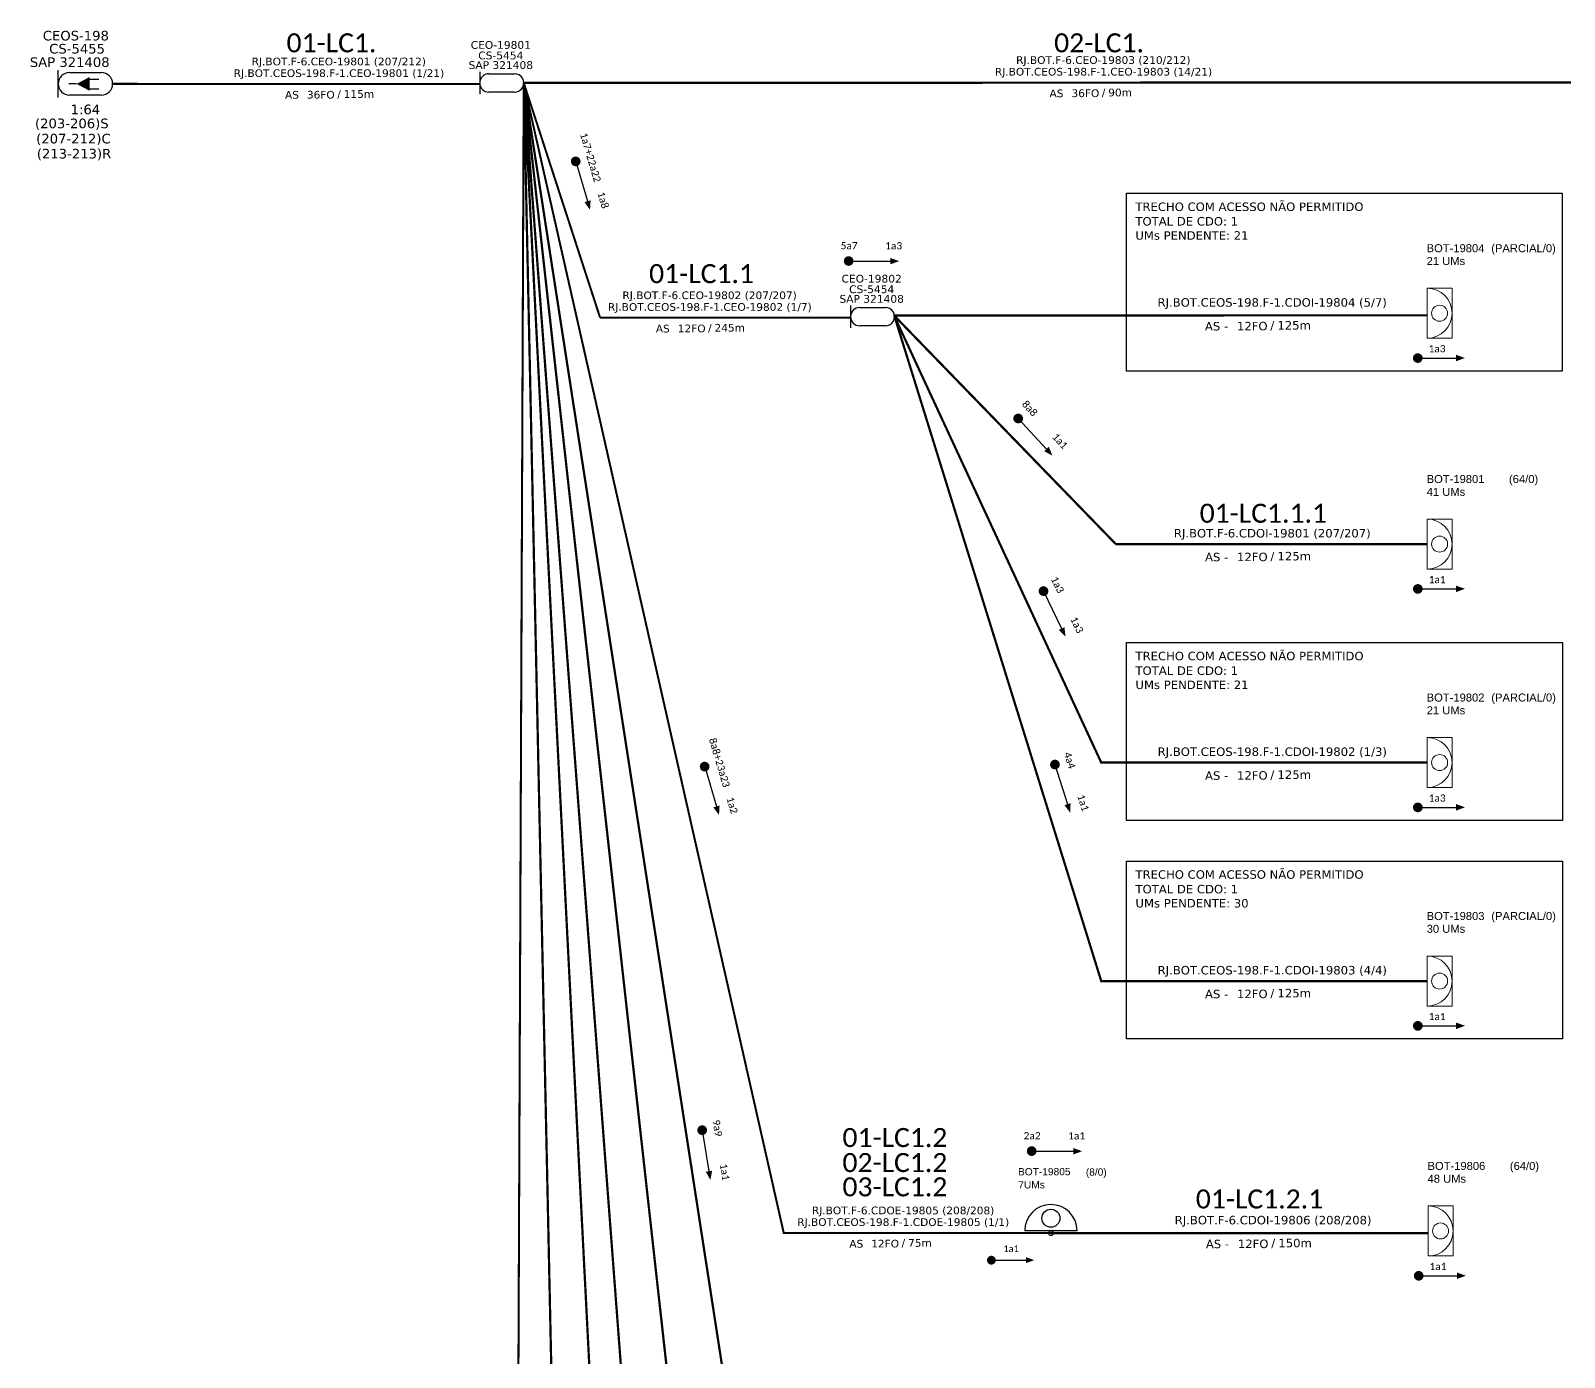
# Model space of a CAD drawing. Header units: millimetres. Extents: x 8922 to 9587, y -3060 to -2269.
# Drawn here: x 8922.4 to 9271, y -2783.8 to -2482.2 of the extents above; entities that cross this region are included whole.
import ezdxf
from ezdxf.enums import TextEntityAlignment as Align

# ---------------------------------------------------------------- set-up
doc = ezdxf.new("R2010")
doc.units = ezdxf.units.MM
doc.header["$MEASUREMENT"] = 0
for name, color, linetype, lineweight in [("20.0-LEGENDA DOS CDO'S", 1, 'Continuous', 0), ('20.1-CDO_INTERIOR', 1, 'Continuous', 0), ('20.2-CDO_POSTE', 1, 'Continuous', 5), ('40.1-ETIQUETAS', 1, 'Continuous', 20)]:
    doc.layers.add(name, color=color, linetype=linetype, lineweight=lineweight)
for name, color, linetype in [('20.4-CEOS', 1, 'Continuous'), ('20.5-CEO', 1, 'Continuous'), ('CAP a instalar', 1, 'Continuous'), ('CD a instalar', 1, 'Continuous'), ('label_cabos', 7, 'Continuous'), ('SETA', 7, 'Continuous'), ('texto', 255, 'Continuous')]:
    doc.layers.add(name, color=color, linetype=linetype)
doc.styles.add('ARIAL', font='arial.ttf')
doc.styles.add('siredit', font='verdana.ttf')
doc.linetypes.add('FENCELINE1', pattern='A,0.25,-0.1,[133,ltypeshp.shx,S=0.1,R=0,X=-0.1,Y=0],-0.1,1', length=1.45)

# ---------------------------------------------------------------- blocks, each defined once
blk = doc.blocks.new('CEOS_RP_CT_DRT')
at = {"layer": '20.4-CEOS', "color": 0}
for p, q in [((-4.54, 1.19), (-1.19, 1.19)), ((-1.19, -1.19), (-4.54, -1.19))]:
    blk.add_line(p, q, dxfattribs=at)
for points in [[(-5.73, -1.43), (-5.73, 1.44)], [(-3.79, 0), (-4.59, 0)], [(-2.47, 0.48), (-1.45, 0.48)], [(-2.47, -0.52), (-1.45, -0.52)]]:
    blk.add_lwpolyline(points, dxfattribs=at)
blk.add_lwpolyline([(-3.79, 0, 0, 1.47, 0), (-2.41, 0, 1.47, 1.47, 0)], format="xyseb", dxfattribs=at)
for centre, start, end in [((-4.54, 0), 90, 270), ((-1.19, 0), 270, 90)]:
    blk.add_arc(centre, 1.19, start, end, dxfattribs=at)
at = {"layer": '20.4-CEOS', "color": 7, "style": 'siredit'}
for tag, p in [('Nº_DA_CEOS', (-2.86, 5.6)), ('LOCAL', (-2.86, 4.24)), ('SAP', (-2.86, 2.78)), ('RACIO_SPLITAGEM', (-2.86, -1.88)), ('FIBRAS_SPLITTER', (-2.86, -3.58)), ('RESERVA_FINAIS', (-2.86, -6.39)), ('FIBRAS_TOP_C', (-2.86, -5.08))]:
    blk.add_attdef(tag, text='', height=1.01, dxfattribs=at).set_placement(p, align=Align.TOP_CENTER)
blk = doc.blocks.new('CEO_CT_DRT')
at = {"layer": '20.5-CEO', "color": 0}
for p, q in [((-1.56, 1.26), (1.8, 1.26)), ((1.8, -1.13), (-1.56, -1.13))]:
    blk.add_line(p, q, dxfattribs=at)
blk.add_lwpolyline([(-2.75, 1.51), (-2.75, -1.38)], dxfattribs=at)
for centre, start, end in [((-1.56, 0.07), 90, 270), ((1.8, 0.07), 270, 90)]:
    blk.add_arc(centre, 1.2, start, end, dxfattribs=at)
at = {"layer": '20.5-CEO', "color": 7, "style": 'siredit'}
for tag, p in [('CEO_Nº', (0.12, 5.61)), ('LOCAL', (0.12, 4.23)), ('SAP', (0.12, 2.97)), ('FIBRAS_RESERVA', (0.12, -1.94))]:
    blk.add_attdef(tag, text='', height=1.01, dxfattribs=at).set_placement(p, align=Align.TOP_CENTER)
blk = doc.blocks.new('SETA1')
at = {"const_width": 1.1}
blk.add_lwpolyline([(-5.28, 0, 1), (-4.18, 0, 1)], format="xyb", close=True, dxfattribs=at)
at = {"layer": 'SETA'}
blk.add_lwpolyline([(-4.73, 0), (4.73, 0)], dxfattribs=at)
blk.add_solid([(4.73, 0.73), (6.74, 0), (4.73, -0.73)], dxfattribs=at)
blk = doc.blocks.new('ETIQUETA_RS5F')
at = {"layer": '40.1-ETIQUETAS', "color": 0, "style": 'siredit'}
blk.add_text('/', height=1.5, dxfattribs=at).set_placement((1.55, -1.95), align=Align.MIDDLE_RIGHT)
for tag, p in [('ETIQUETA_R_SECUNDARIA', (1.18, 2.1)), ('ETIQUETA_R_PRIMARIA', (1.18, 4.1)), ('F_ATIVAS/F_MORTAS', (1.11, -4.24))]:
    blk.add_attdef(tag, text='', height=1.5, dxfattribs=at).set_placement(p, align=Align.MIDDLE_CENTER)
for tag, p in [('TIPO_CABO', (-6.62, -2.12)), ('CAP_CABO', (0.37, -2.09))]:
    blk.add_attdef(tag, text='', height=1.5, dxfattribs=at).set_placement(p, align=Align.MIDDLE_RIGHT)
blk.add_attdef('METROS', text='', height=1.5, dxfattribs=at).set_placement((2.11, -1.95), align=Align.MIDDLE_LEFT)
for tag, p in [('FUSÃO_1', (0.82, -8.39)), ('FUSÃO_2', (0.82, -10.6)), ('FUSÃO_3', (0.82, -12.93)), ('FUSÃO_4', (0.82, -15.14)), ('FUSÃO_5', (0.82, -17.16))]:
    blk.add_attdef(tag, text='', height=1.5, dxfattribs=at).set_placement(p, align=Align.CENTER)
blk = doc.blocks.new('CDOI_INT')
at = {"layer": '20.1-CDO_INTERIOR', "color": 0, "lineweight": 18}
blk.add_lwpolyline([(4.25, -4.25), (4.25, 4.25), (0, 4.25), (0, -4.25)], close=True, dxfattribs=at)
blk.add_circle((2.12, 0), 1.36, dxfattribs=at)
blk.add_arc((0, 0), 4.25, 270, 90, dxfattribs=at)
at = {"layer": "20.0-LEGENDA DOS CDO'S", "color": 0, "style": 'ARIAL'}
for tag, p in [('CDO_N', (-0.08, 10.38)), ('SPLITER_1', (21.18, 10.38)), ('SURVEY', (-0.08, 8.2)), ('SPLITER_2', (21.19, 8.68)), ('SAP', (-0.08, 6.23)), ('1:XX', (5.94, -2.22)), ('UMS', (5.94, -4.24))]:
    blk.add_attdef(tag, p, '', height=1.36, dxfattribs=at)
blk.add_attdef('FIBRAS_UTILIZADAS', text='', height=1.36, dxfattribs=at).set_placement((15.34, 10.38), align=Align.CENTER)
blk = doc.blocks.new('CDOE POSTE_')
at = {"color": 1}
blk.add_line((12.92, -5.49), (-2.38, -5.49), dxfattribs=at)
for centre, radius in [((5.27, -1.86), 2.64), ((5.27, -6.2), 0.708)]:
    blk.add_circle(centre, radius, dxfattribs=at)
blk.add_arc((5.27, -5.49), 7.65, 0, 180, dxfattribs=at)
blk = doc.blocks.new('CDOE-TEXTO PADRÃO')
at = {"layer": "20.0-LEGENDA DOS CDO'S", "color": 0, "style": 'ARIAL'}
for tag, p in [('CDO_N', (0.49, 7.39)), ('CORDOALHA', (0.5, 4.33)), ('SAP', (0.51, 1.67)), ('SPLITER_1', (0.59, -0.91)), ('SPLITER_2', (0.6, -3.55)), ('(XX-XX_F)S', (0.54, -8.29)), ('(XX-XX_L)S', (0.55, -10.83)), ('UMS', (0.55, -13.15))]:
    blk.add_attdef(tag, p, '', height=1.7, rotation=0.118, dxfattribs=at)
blk.add_attdef('FIBRAS_UTILIZADAS', text='', height=1.7, rotation=0.118, dxfattribs=at).set_placement((19.77, 7.43), align=Align.CENTER)

msp = doc.modelspace()

# ---------------------------------------------------------------- linework, layer by layer
at = {"color": 3}
for points in [[(9171.48, -2519.16), (9270.51, -2519.16), (9270.51, -2559.61), (9171.48, -2559.61)], [(9171.5, -2621.31), (9270.53, -2621.31), (9270.53, -2661.76), (9171.5, -2661.76)], [(9171.5, -2670.98), (9270.53, -2670.98), (9270.53, -2711.43), (9171.5, -2711.43)]]:
    msp.add_lwpolyline(points, close=True, dxfattribs=at)
for points, const_width in [([(9237.12, -2556.64, 1), (9238.22, -2556.64, 1)], 1.1), ([(9237.13, -2609.12, 1), (9238.23, -2609.12, 1)], 1.1), ([(9237.13, -2658.79, 1), (9238.23, -2658.79, 1)], 1.1), ([(9237.13, -2708.46, 1), (9238.23, -2708.46, 1)], 1.1), ([(9140.26, -2761.73, 1), (9141.26, -2761.73, 1)], 1), ([(9237.33, -2765.28, 1), (9238.43, -2765.28, 1)], 1.1)]:
    msp.add_lwpolyline(points, format="xyb", close=True, dxfattribs=dict(const_width=const_width))
at = {"layer": 'CAP a instalar', "linetype": 'FENCELINE1', "ltscale": 7, "const_width": 0.467}
for points in [[(8941.06, -2494.3), (9024.5, -2494.33)], [(9034.49, -2494.09), (9032.18, -3052.5), (9121.92, -3052.51)], [(9034.49, -2494.09), (9051.84, -2547.45)], [(9034.49, -2494.18), (9093.58, -2755.55), (9154.3, -2755.57)], [(9051.84, -2547.45), (9108.79, -2547.47)]]:
    msp.add_lwpolyline(points, dxfattribs=at)
at = {"layer": 'CD a instalar', "linetype": 'FENCELINE1', "ltscale": 7, "const_width": 0.513}
for points in [[(9034.49, -2494.09), (9281.56, -2493.97)], [(9169.04, -2598.93), (9118.64, -2546.95)], [(9169.04, -2598.93), (9239.8, -2598.93)], [(9154.3, -2755.57), (9240.01, -2755.56)]]:
    msp.add_lwpolyline(points, dxfattribs=at)
at = {"layer": 'CD a instalar', "color": 8, "linetype": 'FENCELINE1', "ltscale": 7}
for points in [[(9034.49, -2494.09, 0.513, 0.513, 0), (9084.24, -2816.02, 0.513, 0.513, 0), (9158.31, -2816.01, 0.513, 0.513, 0)], [(9034.49, -2494.09, 0.513, 0.513, 0), (9075.82, -2865.69, 0.513, 0.513, 0), (9158.31, -2865.68, 0.513, 0.513, 0)], [(9034.49, -2494.09, 0.513, 0.513, 0), (9066.38, -2915.35, 0.513, 0.513, 0), (9158.31, -2915.35, 0.513, 0.513, 0)], [(9034.5, -2494.22, 0.513, 0.513, 0), (9058.55, -2965.02, 0.513, 0.513, 0), (9158.31, -2965.02, 0.513, 0.513, 0)], [(9118.64, -2546.95, 0.513, 0.513, 0), (9165.73, -2648.6, 0.513, 0.513, 0), (9239.8, -2648.6, 0.513, 0.513, 0)], [(9118.68, -2546.94, 0.513, 0.513, 0), (9165.73, -2698.27, 0.513, 0.513, 0), (9239.8, -2698.27, 0.513, 0.513, 0)]]:
    msp.add_lwpolyline(points, format="xyseb", dxfattribs=at)
at = {"layer": 'CD a instalar', "linetype": 'FENCELINE1', "ltscale": 7}
msp.add_lwpolyline([(9034.5, -2494.22, 0.513, 0.513, 0), (9045.64, -3014.69, 0.513, 0.513, 0), (9158.31, -3014.69, 0.513, 0.513, 0)], format="xyseb", dxfattribs=at)
at = {"layer": 'CD a instalar', "color": 8, "linetype": 'FENCELINE1', "ltscale": 7, "const_width": 0.513}
msp.add_lwpolyline([(9118.68, -2546.94), (9239.8, -2546.93)], dxfattribs=at)
at = {"layer": 'SETA'}
for points in [[(9237.67, -2556.64), (9247.12, -2556.64)], [(9237.68, -2609.12), (9247.14, -2609.12)], [(9237.68, -2658.79), (9247.14, -2658.79)], [(9237.68, -2708.46), (9247.14, -2708.46)], [(9140.76, -2761.73), (9149.35, -2761.73)], [(9237.88, -2765.28), (9247.33, -2765.28)]]:
    msp.add_lwpolyline(points, dxfattribs=at)
for points in [[(9246.37, -2555.89), (9248.38, -2556.63), (9246.37, -2557.36)], [(9246.38, -2608.37), (9248.4, -2609.1), (9246.38, -2609.84)], [(9246.38, -2658.04), (9248.4, -2658.77), (9246.38, -2659.51)], [(9246.38, -2707.71), (9248.4, -2708.44), (9246.38, -2709.18)], [(9148.66, -2761.05), (9150.5, -2761.72), (9148.66, -2762.38)], [(9246.57, -2764.53), (9248.59, -2765.26), (9246.57, -2766)]]:
    msp.add_solid(points, dxfattribs=at)

# ---------------------------------------------------------------- block references
at = {"layer": '20.2-CDO_POSTE'}
ref = msp.add_blockref('CDOE-TEXTO PADRÃO', (9153.91, -2753.51), dxfattribs=dict(at, xscale=0.972000002861023, yscale=0.972000002861023, zscale=0.9720000028610228))
ref.add_attrib('CDO_N', 'BOT-19805', (9146.82, -2742.44), dxfattribs={"layer": "20.0-LEGENDA DOS CDO'S", "color": 0, "height": 1.652, "rotation": 0.118, "style": 'ARIAL'})
ref.add_attrib('CORDOALHA', '7UMs', (9146.88, -2745.42), dxfattribs={"layer": "20.0-LEGENDA DOS CDO'S", "color": 0, "height": 1.652, "rotation": 0.118, "style": 'ARIAL'})
ref.add_attrib('FIBRAS_UTILIZADAS', '       (8/0)', dxfattribs={"layer": "20.0-LEGENDA DOS CDO'S", "color": 0, "height": 1.6523, "rotation": 0.118, "style": 'ARIAL'}).set_placement((9162.36, -2742.52), align=Align.CENTER)
at = {"layer": '20.4-CEOS'}
ref = msp.add_blockref('CEOS_RP_CT_DRT', (8941.06, -2494.31), dxfattribs=dict(at, xscale=2.161665797233582, yscale=2.161665797233582, zscale=2.161665791999999))
ref.add_attrib('Nº_DA_CEOS', 'CEOS-198', dxfattribs={"color": 7, "height": 2.183, "style": 'siredit'}).set_placement((8932.7, -2482.25), align=Align.TOP_CENTER)
ref.add_attrib('LOCAL', 'CS-5455', dxfattribs={"color": 7, "height": 2.183, "style": 'siredit'}).set_placement((8932.98, -2485.22), align=Align.TOP_CENTER)
ref.add_attrib('SAP', '   SAP 321408', dxfattribs={"color": 7, "height": 2.1826, "style": 'siredit'}).set_placement((8929.88, -2488.27), align=Align.TOP_CENTER)
ref.add_attrib('RACIO_SPLITAGEM', '1:64', dxfattribs={"color": 7, "height": 2.183, "style": 'siredit'}).set_placement((8934.87, -2499.01), align=Align.TOP_CENTER)
ref.add_attrib('FIBRAS_SPLITTER', '    (203-206)S', dxfattribs={"color": 7, "height": 2.1826, "style": 'siredit'}).set_placement((8929.88, -2502.2), align=Align.TOP_CENTER)
ref.add_attrib('FIBRAS_TOP_C', '   (207-212)C', dxfattribs={"color": 7, "height": 2.1826, "style": 'siredit'}).set_placement((8930.72, -2505.66), align=Align.TOP_CENTER)
ref.add_attrib('RESERVA_FINAIS', '   (213-213)R', dxfattribs={"color": 7, "height": 2.1826, "style": 'siredit'}).set_placement((8930.86, -2509.08), align=Align.TOP_CENTER)
ref = msp.add_blockref('CEO_CT_DRT', (9029.28, -2494.21), dxfattribs=dict(at, xscale=1.739209838837272, yscale=1.739209838837269, zscale=1.739209838837244, rotation=359.9999964697347))
ref.add_attrib('CEO_Nº', 'CEO-19801', dxfattribs={"layer": '20.5-CEO', "color": 7, "height": 1.763, "rotation": 360, "style": 'siredit'}).set_placement((9029.28, -2484.57), align=Align.TOP_CENTER)
ref.add_attrib('LOCAL', 'CS-5454', dxfattribs={"layer": '20.5-CEO', "color": 7, "height": 1.763, "rotation": 360, "style": 'siredit'}).set_placement((9029.28, -2486.96), align=Align.TOP_CENTER)
ref.add_attrib('SAP', 'SAP 321408', dxfattribs={"layer": '20.5-CEO', "color": 7, "height": 1.763, "rotation": 360, "style": 'siredit'}).set_placement((9029.28, -2489.15), align=Align.TOP_CENTER)
ref = msp.add_blockref('CEO_CT_DRT', (9113.56, -2547.35), dxfattribs=dict(at, xscale=1.739209838837272, yscale=1.739209838837269, zscale=1.739209838837244, rotation=359.9999964697347))
ref.add_attrib('CEO_Nº', 'CEO-19802', dxfattribs={"layer": '20.5-CEO', "color": 7, "height": 1.763, "rotation": 360, "style": 'siredit'}).set_placement((9113.56, -2537.71), align=Align.TOP_CENTER)
ref.add_attrib('LOCAL', 'CS-5454', dxfattribs={"layer": '20.5-CEO', "color": 7, "height": 1.763, "rotation": 360, "style": 'siredit'}).set_placement((9113.56, -2540.11), align=Align.TOP_CENTER)
ref.add_attrib('SAP', 'SAP 321408', dxfattribs={"layer": '20.5-CEO', "color": 7, "height": 1.763, "rotation": 360, "style": 'siredit'}).set_placement((9113.56, -2542.3), align=Align.TOP_CENTER)
at = {"layer": '40.1-ETIQUETAS'}
ref = msp.add_blockref('ETIQUETA_RS5F', (8991.11, -2494.33), dxfattribs=dict(at, xscale=1.166399984999771, yscale=1.166399984999771, zscale=1.16639998499977))
ref.add_attrib('ETIQUETA_R_PRIMARIA', 'RJ.BOT.F-6.CEO-19801 (207/212)', dxfattribs={"color": 0, "height": 1.7496, "style": 'siredit'}).set_placement((8992.45, -2489.22), align=Align.MIDDLE_CENTER)
ref.add_attrib('ETIQUETA_R_SECUNDARIA', 'RJ.BOT.CEOS-198.F-1.CEO-19801 (1/21)', dxfattribs={"color": 0, "height": 1.7496, "style": 'siredit'}).set_placement((8992.49, -2491.87), align=Align.MIDDLE_CENTER)
ref.add_attrib('TIPO_CABO', 'AS', dxfattribs={"color": 0, "height": 1.75, "style": 'siredit'}).set_placement((8983.39, -2496.79), align=Align.MIDDLE_RIGHT)
ref.add_attrib('CAP_CABO', '36FO', dxfattribs={"color": 0, "height": 1.75, "style": 'siredit'}).set_placement((8991.53, -2496.77), align=Align.MIDDLE_RIGHT)
ref.add_attrib('METROS', '115m', dxfattribs={"color": 0, "height": 1.75, "style": 'siredit'}).set_placement((8993.57, -2496.61), align=Align.MIDDLE_LEFT)
ref = msp.add_blockref('ETIQUETA_RS5F', (9164.86, -2493.99), dxfattribs=dict(at, xscale=1.166399984999771, yscale=1.166399984999771, zscale=1.16639998499977))
ref.add_attrib('ETIQUETA_R_PRIMARIA', 'RJ.BOT.F-6.CEO-19803 (210/212)', dxfattribs={"color": 0, "height": 1.7496, "style": 'siredit'}).set_placement((9166.2, -2488.89), align=Align.MIDDLE_CENTER)
ref.add_attrib('ETIQUETA_R_SECUNDARIA', 'RJ.BOT.CEOS-198.F-1.CEO-19803 (14/21)', dxfattribs={"color": 0, "height": 1.7496, "style": 'siredit'}).set_placement((9166.24, -2491.54), align=Align.MIDDLE_CENTER)
ref.add_attrib('TIPO_CABO', 'AS', dxfattribs={"color": 0, "height": 1.75, "style": 'siredit'}).set_placement((9157.14, -2496.46), align=Align.MIDDLE_RIGHT)
ref.add_attrib('CAP_CABO', '36FO', dxfattribs={"color": 0, "height": 1.75, "style": 'siredit'}).set_placement((9165.29, -2496.43), align=Align.MIDDLE_RIGHT)
ref.add_attrib('METROS', '90m', dxfattribs={"color": 0, "height": 1.75, "style": 'siredit'}).set_placement((9167.32, -2496.27), align=Align.MIDDLE_LEFT)
at = {"layer": '40.1-ETIQUETAS', "color": 8}
ref = msp.add_blockref('CDOI_INT', (9239.79, -2546.45), dxfattribs=dict(at, xscale=1.336957882100933, yscale=1.336957882100819, zscale=1.336957882100869))
ref.add_attrib('CDO_N', 'BOT-19804', (9239.68, -2532.57), dxfattribs={"layer": "20.0-LEGENDA DOS CDO'S", "color": 0, "height": 1.819, "style": 'ARIAL'})
ref.add_attrib('FIBRAS_UTILIZADAS', '    (PARCIAL/0)', dxfattribs={"layer": "20.0-LEGENDA DOS CDO'S", "color": 0, "height": 1.8186, "style": 'ARIAL'}).set_placement((9260.29, -2532.57), align=Align.CENTER)
ref.add_attrib('SURVEY', '21 UMs', (9239.68, -2535.49), dxfattribs={"layer": "20.0-LEGENDA DOS CDO'S", "color": 0, "height": 1.819, "style": 'ARIAL'})
at = {"layer": '40.1-ETIQUETAS'}
ref = msp.add_blockref('ETIQUETA_RS5F', (9075.39, -2547.47), dxfattribs=dict(at, xscale=1.166399984999771, yscale=1.166399984999771, zscale=1.16639998499977))
ref.add_attrib('ETIQUETA_R_PRIMARIA', 'RJ.BOT.F-6.CEO-19802 (207/207)', dxfattribs={"color": 0, "height": 1.7496, "style": 'siredit'}).set_placement((9076.73, -2542.37), align=Align.MIDDLE_CENTER)
ref.add_attrib('ETIQUETA_R_SECUNDARIA', 'RJ.BOT.CEOS-198.F-1.CEO-19802 (1/7)', dxfattribs={"color": 0, "height": 1.7496, "style": 'siredit'}).set_placement((9076.77, -2545.02), align=Align.MIDDLE_CENTER)
ref.add_attrib('TIPO_CABO', 'AS', dxfattribs={"color": 0, "height": 1.75, "style": 'siredit'}).set_placement((9067.67, -2549.94), align=Align.MIDDLE_RIGHT)
ref.add_attrib('CAP_CABO', '12FO', dxfattribs={"color": 0, "height": 1.75, "style": 'siredit'}).set_placement((9075.82, -2549.91), align=Align.MIDDLE_RIGHT)
ref.add_attrib('METROS', '245m', dxfattribs={"color": 0, "height": 1.75, "style": 'siredit'}).set_placement((9077.85, -2549.75), align=Align.MIDDLE_LEFT)
ref = msp.add_blockref('CDOI_INT', (9239.8, -2598.93), dxfattribs=dict(at, xscale=1.336957882100933, yscale=1.336957882100819, zscale=1.336957882100869))
ref.add_attrib('CDO_N', 'BOT-19801', (9239.69, -2585.05), dxfattribs={"layer": "20.0-LEGENDA DOS CDO'S", "color": 0, "height": 1.819, "style": 'ARIAL'})
ref.add_attrib('FIBRAS_UTILIZADAS', '    (64/0)', dxfattribs={"layer": "20.0-LEGENDA DOS CDO'S", "color": 0, "height": 1.819, "style": 'ARIAL'}).set_placement((9260.31, -2585.05), align=Align.CENTER)
ref.add_attrib('SURVEY', '41 UMs', (9239.7, -2587.97), dxfattribs={"layer": "20.0-LEGENDA DOS CDO'S", "color": 0, "height": 1.819, "style": 'ARIAL'})
at = {"layer": '40.1-ETIQUETAS', "color": 8}
ref = msp.add_blockref('CDOI_INT', (9239.8, -2648.6), dxfattribs=dict(at, xscale=1.336957882100933, yscale=1.336957882100819, zscale=1.336957882100869))
ref.add_attrib('CDO_N', 'BOT-19802', (9239.69, -2634.72), dxfattribs={"layer": "20.0-LEGENDA DOS CDO'S", "color": 0, "height": 1.819, "style": 'ARIAL'})
ref.add_attrib('FIBRAS_UTILIZADAS', '    (PARCIAL/0)', dxfattribs={"layer": "20.0-LEGENDA DOS CDO'S", "color": 0, "height": 1.8186, "style": 'ARIAL'}).set_placement((9260.31, -2634.72), align=Align.CENTER)
ref.add_attrib('SURVEY', '21 UMs', (9239.7, -2637.63), dxfattribs={"layer": "20.0-LEGENDA DOS CDO'S", "color": 0, "height": 1.819, "style": 'ARIAL'})
ref = msp.add_blockref('CDOI_INT', (9239.8, -2698.27), dxfattribs=dict(at, xscale=1.336957882100933, yscale=1.336957882100819, zscale=1.336957882100869))
ref.add_attrib('CDO_N', 'BOT-19803', (9239.69, -2684.39), dxfattribs={"layer": "20.0-LEGENDA DOS CDO'S", "color": 0, "height": 1.819, "style": 'ARIAL'})
ref.add_attrib('FIBRAS_UTILIZADAS', '    (PARCIAL/0)', dxfattribs={"layer": "20.0-LEGENDA DOS CDO'S", "color": 0, "height": 1.8186, "style": 'ARIAL'}).set_placement((9260.31, -2684.39), align=Align.CENTER)
ref.add_attrib('SURVEY', '30 UMs', (9239.7, -2687.3), dxfattribs={"layer": "20.0-LEGENDA DOS CDO'S", "color": 0, "height": 1.819, "style": 'ARIAL'})
at = {"layer": '40.1-ETIQUETAS'}
ref = msp.add_blockref('CDOI_INT', (9240, -2755.09), dxfattribs=dict(at, xscale=1.336957882100251, yscale=1.336957882100705, zscale=1.336957882100869))
ref.add_attrib('CDO_N', 'BOT-19806', (9239.88, -2741.21), dxfattribs={"layer": "20.0-LEGENDA DOS CDO'S", "color": 0, "height": 1.819, "style": 'ARIAL'})
ref.add_attrib('FIBRAS_UTILIZADAS', '    (64/0)', dxfattribs={"layer": "20.0-LEGENDA DOS CDO'S", "color": 0, "height": 1.819, "style": 'ARIAL'}).set_placement((9260.5, -2741.21), align=Align.CENTER)
ref.add_attrib('SURVEY', '48 UMs', (9239.89, -2744.12), dxfattribs={"layer": "20.0-LEGENDA DOS CDO'S", "color": 0, "height": 1.819, "style": 'ARIAL'})
ref = msp.add_blockref('ETIQUETA_RS5F', (9119.35, -2755.52), dxfattribs=dict(at, xscale=1.16639998500068, yscale=1.166399984999771, zscale=1.16639998499977))
ref.add_attrib('ETIQUETA_R_PRIMARIA', 'RJ.BOT.F-6.CDOE-19805 (208/208)', dxfattribs={"color": 0, "height": 1.7496, "style": 'siredit'}).set_placement((9120.69, -2750.42), align=Align.MIDDLE_CENTER)
ref.add_attrib('ETIQUETA_R_SECUNDARIA', 'RJ.BOT.CEOS-198.F-1.CDOE-19805 (1/1)', dxfattribs={"color": 0, "height": 1.7496, "style": 'siredit'}).set_placement((9120.73, -2753.07), align=Align.MIDDLE_CENTER)
ref.add_attrib('TIPO_CABO', 'AS', dxfattribs={"color": 0, "height": 1.75, "style": 'siredit'}).set_placement((9111.64, -2757.99), align=Align.MIDDLE_RIGHT)
ref.add_attrib('CAP_CABO', '12FO', dxfattribs={"color": 0, "height": 1.75, "style": 'siredit'}).set_placement((9119.78, -2757.96), align=Align.MIDDLE_RIGHT)
ref.add_attrib('METROS', '75m', dxfattribs={"color": 0, "height": 1.75, "style": 'siredit'}).set_placement((9121.82, -2757.8), align=Align.MIDDLE_LEFT)
at = {"layer": 'CD a instalar', "color": 8}
ref = msp.add_blockref('ETIQUETA_RS5F', (9203.06, -2546.69), dxfattribs=dict(at, xscale=1.283039985050891, yscale=1.283039985050891, zscale=1.283039985050858))
ref.add_attrib('ETIQUETA_R_PRIMARIA', 'RJ.BOT.CEOS-198.F-1.CDOI-19804 (5/7)', dxfattribs={"layer": '40.1-ETIQUETAS', "color": 0, "height": 1.9246, "style": 'siredit'}).set_placement((9204.58, -2543.99), align=Align.MIDDLE_CENTER)
ref.add_attrib('TIPO_CABO', 'AS -', dxfattribs={"layer": '40.1-ETIQUETAS', "color": 0, "height": 1.925, "style": 'siredit'}).set_placement((9194.57, -2549.4), align=Align.MIDDLE_RIGHT)
ref.add_attrib('CAP_CABO', '12FO', dxfattribs={"layer": '40.1-ETIQUETAS', "color": 0, "height": 1.925, "style": 'siredit'}).set_placement((9203.53, -2549.37), align=Align.MIDDLE_RIGHT)
ref.add_attrib('METROS', '125m', dxfattribs={"layer": '40.1-ETIQUETAS', "color": 0, "height": 1.925, "style": 'siredit'}).set_placement((9205.77, -2549.19), align=Align.MIDDLE_LEFT)
at = {"layer": 'CD a instalar'}
ref = msp.add_blockref('ETIQUETA_RS5F', (9203.08, -2599.16), dxfattribs=dict(at, xscale=1.283039985050891, yscale=1.283039985050891, zscale=1.283039985050858))
ref.add_attrib('ETIQUETA_R_PRIMARIA', 'RJ.BOT.F-6.CDOI-19801 (207/207)', dxfattribs={"layer": '40.1-ETIQUETAS', "color": 0, "height": 1.9246, "style": 'siredit'}).set_placement((9204.6, -2596.46), align=Align.MIDDLE_CENTER)
ref.add_attrib('TIPO_CABO', 'AS -', dxfattribs={"layer": '40.1-ETIQUETAS', "color": 0, "height": 1.925, "style": 'siredit'}).set_placement((9194.59, -2601.88), align=Align.MIDDLE_RIGHT)
ref.add_attrib('CAP_CABO', '12FO', dxfattribs={"layer": '40.1-ETIQUETAS', "color": 0, "height": 1.925, "style": 'siredit'}).set_placement((9203.55, -2601.85), align=Align.MIDDLE_RIGHT)
ref.add_attrib('METROS', '125m', dxfattribs={"layer": '40.1-ETIQUETAS', "color": 0, "height": 1.925, "style": 'siredit'}).set_placement((9205.79, -2601.67), align=Align.MIDDLE_LEFT)
at = {"layer": 'CD a instalar', "color": 8}
ref = msp.add_blockref('ETIQUETA_RS5F', (9203.08, -2648.83), dxfattribs=dict(at, xscale=1.283039985050891, yscale=1.283039985050891, zscale=1.283039985050858))
ref.add_attrib('ETIQUETA_R_PRIMARIA', 'RJ.BOT.CEOS-198.F-1.CDOI-19802 (1/3)', dxfattribs={"layer": '40.1-ETIQUETAS', "color": 0, "height": 1.9246, "style": 'siredit'}).set_placement((9204.6, -2646.13), align=Align.MIDDLE_CENTER)
ref.add_attrib('TIPO_CABO', 'AS -', dxfattribs={"layer": '40.1-ETIQUETAS', "color": 0, "height": 1.925, "style": 'siredit'}).set_placement((9194.59, -2651.55), align=Align.MIDDLE_RIGHT)
ref.add_attrib('CAP_CABO', '12FO', dxfattribs={"layer": '40.1-ETIQUETAS', "color": 0, "height": 1.925, "style": 'siredit'}).set_placement((9203.55, -2651.52), align=Align.MIDDLE_RIGHT)
ref.add_attrib('METROS', '125m', dxfattribs={"layer": '40.1-ETIQUETAS', "color": 0, "height": 1.925, "style": 'siredit'}).set_placement((9205.79, -2651.34), align=Align.MIDDLE_LEFT)
ref = msp.add_blockref('ETIQUETA_RS5F', (9203.08, -2698.5), dxfattribs=dict(at, xscale=1.283039985050891, yscale=1.283039985050891, zscale=1.283039985050858))
ref.add_attrib('ETIQUETA_R_PRIMARIA', 'RJ.BOT.CEOS-198.F-1.CDOI-19803 (4/4)', dxfattribs={"layer": '40.1-ETIQUETAS', "color": 0, "height": 1.9246, "style": 'siredit'}).set_placement((9204.6, -2695.8), align=Align.MIDDLE_CENTER)
ref.add_attrib('TIPO_CABO', 'AS -', dxfattribs={"layer": '40.1-ETIQUETAS', "color": 0, "height": 1.925, "style": 'siredit'}).set_placement((9194.59, -2701.22), align=Align.MIDDLE_RIGHT)
ref.add_attrib('CAP_CABO', '12FO', dxfattribs={"layer": '40.1-ETIQUETAS', "color": 0, "height": 1.925, "style": 'siredit'}).set_placement((9203.55, -2701.19), align=Align.MIDDLE_RIGHT)
ref.add_attrib('METROS', '125m', dxfattribs={"layer": '40.1-ETIQUETAS', "color": 0, "height": 1.925, "style": 'siredit'}).set_placement((9205.79, -2701.01), align=Align.MIDDLE_LEFT)
at = {"layer": 'CD a instalar'}
ref = msp.add_blockref('ETIQUETA_RS5F', (9203.27, -2755.32), dxfattribs=dict(at, xscale=1.283039985049982, yscale=1.283039985050891, zscale=1.283039985050858))
ref.add_attrib('ETIQUETA_R_PRIMARIA', 'RJ.BOT.F-6.CDOI-19806 (208/208)', dxfattribs={"layer": '40.1-ETIQUETAS', "color": 0, "height": 1.9246, "style": 'siredit'}).set_placement((9204.79, -2752.62), align=Align.MIDDLE_CENTER)
ref.add_attrib('TIPO_CABO', 'AS -', dxfattribs={"layer": '40.1-ETIQUETAS', "color": 0, "height": 1.925, "style": 'siredit'}).set_placement((9194.78, -2758.04), align=Align.MIDDLE_RIGHT)
ref.add_attrib('CAP_CABO', '12FO', dxfattribs={"layer": '40.1-ETIQUETAS', "color": 0, "height": 1.925, "style": 'siredit'}).set_placement((9203.74, -2758.01), align=Align.MIDDLE_RIGHT)
ref.add_attrib('METROS', '150m', dxfattribs={"layer": '40.1-ETIQUETAS', "color": 0, "height": 1.925, "style": 'siredit'}).set_placement((9205.98, -2757.83), align=Align.MIDDLE_LEFT)
at = {"layer": 'label_cabos', "color": 8, "xscale": 0.7775999903678894, "yscale": 0.7775999903678894, "zscale": 0.7775999903678894}
msp.add_blockref('CDOE POSTE_', (9150.2, -2750.75), dxfattribs=at)
at = {"layer": 'SETA', "color": 2}
for p, rotation in [((9047.64, -2516.46), 286.5083025109439), ((9113.06, -2534.59), 359.836437141282), ((9150.07, -2573.85), 312.7207413147524), ((9154.67, -2613.88), 295.7332576451996), ((9076.95, -2654.05), 286.5083025109437), ((9156.64, -2653.56), 287.5746124637032), ((9075.81, -2736.84), 279.3901000352638), ((9154.65, -2736.94), 359.836437141282)]:
    msp.add_blockref('SETA1', p, dxfattribs=dict(at, rotation=rotation))

# ---------------------------------------------------------------- texts
at = {"color": 3, "style": 'siredit'}
for s, p in [('TRECHO COM ACESSO NÃO PERMITIDO', (9173.49, -2523.2)), ('TOTAL DE CDO: 1', (9173.49, -2526.51)), ('UMs PENDENTE: 21', (9173.49, -2529.73)), ('TRECHO COM ACESSO NÃO PERMITIDO', (9173.51, -2625.34)), ('TOTAL DE CDO: 1', (9173.51, -2628.66)), ('UMs PENDENTE: 21', (9173.51, -2631.88)), ('TRECHO COM ACESSO NÃO PERMITIDO', (9173.51, -2675.01)), ('TOTAL DE CDO: 1', (9173.51, -2678.33)), ('UMs PENDENTE: 30', (9173.51, -2681.54))]:
    msp.add_text(s, height=1.9246, dxfattribs=at).set_placement(p)
at = {"color": 3, "char_height": 4.32, "width": 65.833, "attachment_point": 5}
for s, insert in [('{\\fCalibri|b0|i0|c0|p34;01-LC1.}', (8990.8, -2485)), ('{\\fCalibri|b0|i0|c0|p34;02-LC1.}', (9165.24, -2485)), ('{\\fCalibri|b0|i0|c0|p34;01-LC1.1}', (9074.9, -2537.47)), ('{\\fCalibri|b0|i0|c0|p34;01-LC1.1.1}', (9202.58, -2591.94)), ('{\\fCalibri|b0|i0|c0|p34;01-LC1.2}', (9118.84, -2733.87)), ('{\\fCalibri|b0|i0|c0|p34;02-LC1.2}', (9118.84, -2739.56)), ('{\\fCalibri|b0|i0|c0|p34;03-LC1.2}', (9118.84, -2745.08)), ('{\\fCalibri|b0|i0|c0|p34;01-LC1.2.1}', (9201.7, -2747.84))]:
    msp.add_mtext(s, dxfattribs=dict(at, insert=insert))
at = {"attachment_point": 5}
for s, insert, char_height, width in [('{\\fCalibri|b0|i0|c0|p34;\\C7;1a3}', (9242.05, -2554.52), 1.65, 27.8947), ('{\\fCalibri|b0|i0|c0|p34;\\C7;1a1}', (9242.07, -2607), 1.65, 27.8947), ('{\\fCalibri|b0|i0|c0|p34;\\C7;1a3}', (9242.07, -2656.67), 1.65, 27.8947), ('\\C7;\\fCalibri|b0|i0|c0|p34;1a1', (9242.07, -2706.34), 1.65, 27.8947), ('\\C7;\\fCalibri|b0|i0|c0|p34;1a1', (9145.25, -2759.1), 1.5, 25.3588), ('\\C7;\\fCalibri|b0|i0|c0|p34;1a1', (9242.26, -2763.16), 1.65, 27.8947)]:
    msp.add_mtext(s, dxfattribs=dict(at, insert=insert, char_height=char_height, width=width))
at = {"layer": 'texto', "char_height": 1.65, "width": 27.8947, "attachment_point": 5}
for s, insert, rotation in [('{\\fCalibri|b0|i0|c0|p34;\\C7;1a7+22a22}', (9049.66, -2511.03), 286.5083), ('{\\fCalibri|b0|i0|c0|p34;\\C7;1a8}', (9052.54, -2520.74), 286.5083), ('{\\fCalibri|b0|i0|c0|p34;\\C7;5a7}', (9108.44, -2531.09), 359.8364), ('{\\fCalibri|b0|i0|c0|p34;\\C7;1a3}', (9118.56, -2531.12), 359.8364), ('{\\fCalibri|b0|i0|c0|p34;\\C7;8a8}', (9149.49, -2568.08), 312.7207), ('\\C7;\\fCalibri|b0|i0|c0|p34;1a1', (9156.36, -2575.52), 312.7207), ('{\\fCalibri|b0|i0|c0|p34;\\C7;1a3}', (9155.8, -2608.19), 295.7333), ('{\\fCalibri|b0|i0|c0|p34;\\C7;1a3}', (9160.2, -2617.31), 295.7333), ('{\\fCalibri|b0|i0|c0|p34;\\C7;8a8+23a23}', (9078.98, -2648.61), 286.5083), ('{\\fCalibri|b0|i0|c0|p34;\\C7;4a4}', (9158.56, -2648.09), 287.5746), ('{\\fCalibri|b0|i0|c0|p34;\\C7;1a2}', (9081.86, -2658.32), 286.5083), ('\\C7;\\fCalibri|b0|i0|c0|p34;1a1', (9161.62, -2657.75), 287.5746), ('{\\fCalibri|b0|i0|c0|p34;\\C7;9a9}', (9078.5, -2731.7), 279.3901), ('{\\fCalibri|b0|i0|c0|p34;\\C7;2a2}', (9150.02, -2733.44), 359.8364), ('{\\fCalibri|b0|i0|c0|p34;\\C7;1a1}', (9160.15, -2733.47), 359.8364), ('\\C7;\\fCalibri|b0|i0|c0|p34;1a1', (9080.15, -2741.69), 279.3901)]:
    msp.add_mtext(s, dxfattribs=dict(at, insert=insert, rotation=rotation))

doc.saveas('drawing.dxf')
